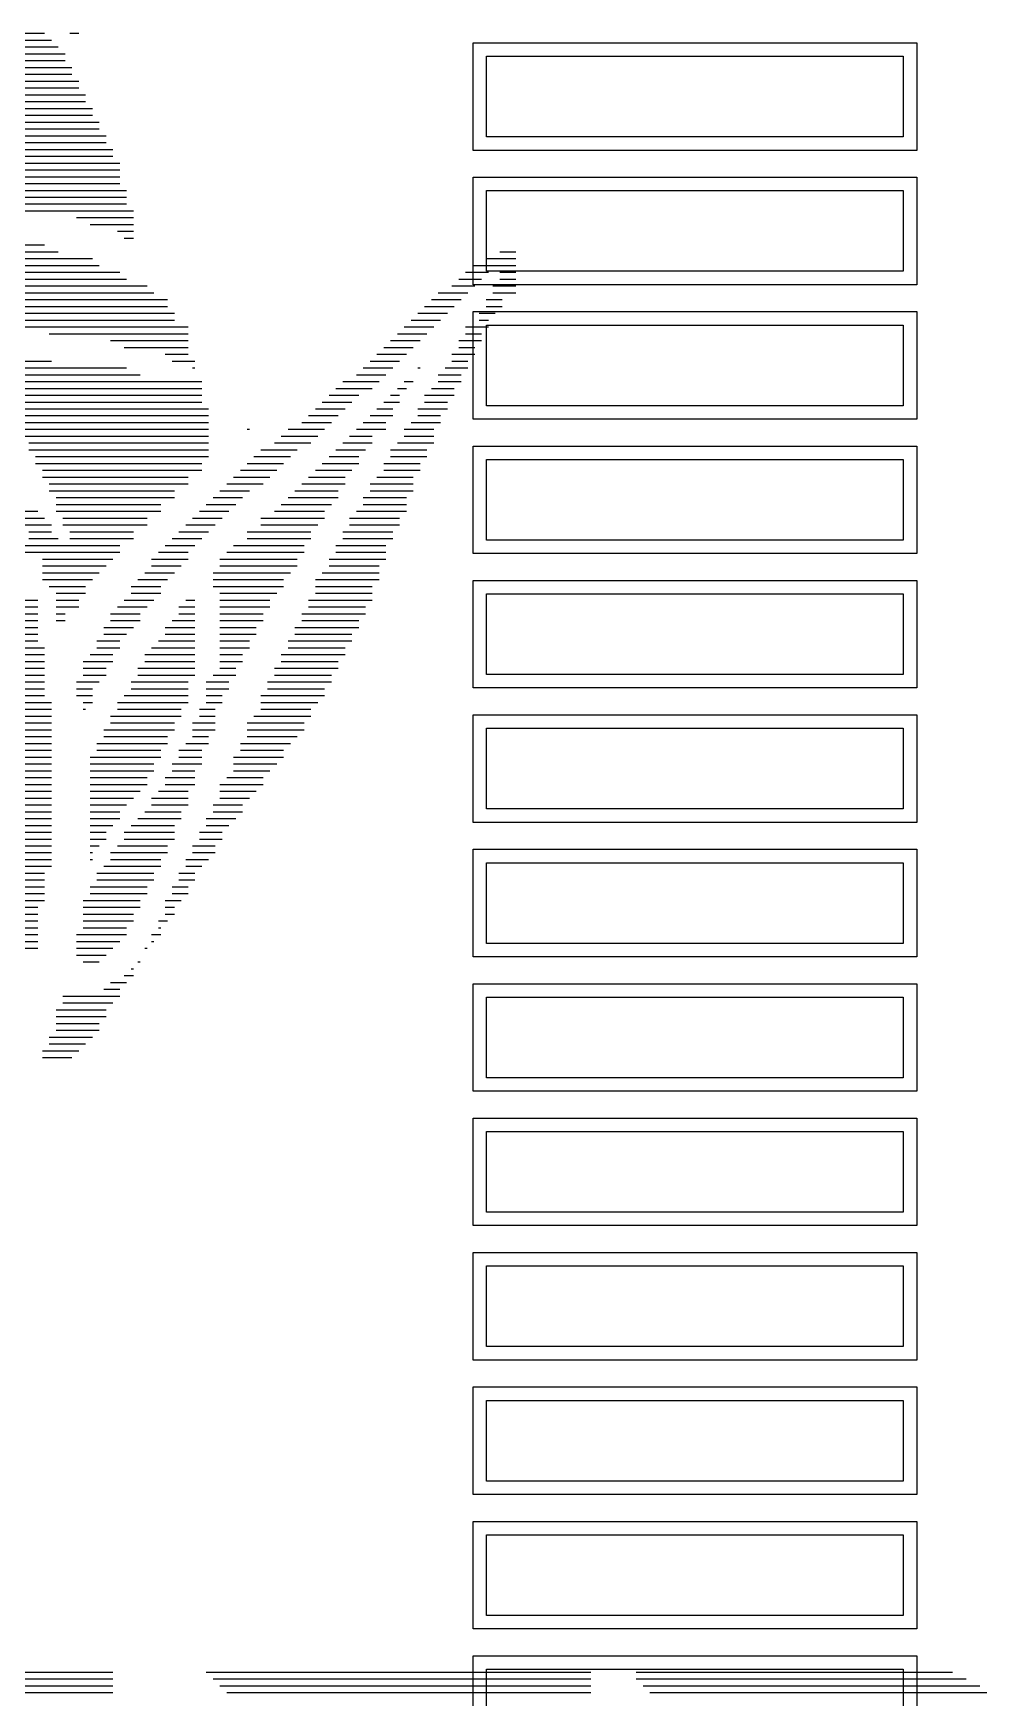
# Model space of a CAD drawing. Header units: inches. Extents: x -5 to 125, y -8 to 83.
# Drawn here: x 95.39 to 98.94, y 44.87 to 51.07 of the extents above; entities that cross this region are included whole.
import ezdxf

# ---------------------------------------------------------------- set-up
doc = ezdxf.new("R2010")
doc.units = ezdxf.units.IN
for name, color, linetype in [('Bottom Paste', 16, 'Continuous'), ('Bottom Solder', 6, 'Continuous'), ('Top Overlay', 2, 'Continuous')]:
    doc.layers.add(name, color=color, linetype=linetype)

# ---------------------------------------------------------------- blocks, each defined once
blk = doc.blocks.new('M_2_M_K___B_269')
at = {"layer": 'Bottom Paste'}
for p, q in [((-5.9, -3), (-5.6, -3)), ((-5.6, -3), (-5.6, -4.55)), ((-5.4, -4.55), (-5.4, -3)), ((-5.4, -3), (-5.1, -3)), ((-5.1, -3), (-5.1, -4.55)), ((-4.9, -4.55), (-4.9, -3)), ((-4.9, -3), (-4.6, -3)), ((-4.6, -3), (-4.6, -4.55)), ((-4.4, -4.55), (-4.4, -3)), ((-4.4, -3), (-4.1, -3)), ((-4.1, -3), (-4.1, -4.55)), ((-3.9, -4.55), (-3.9, -3)), ((-3.9, -3), (-3.6, -3)), ((-3.6, -3), (-3.6, -4.55)), ((-3.4, -4.55), (-3.4, -3)), ((-3.4, -3), (-3.1, -3)), ((-3.1, -3), (-3.1, -4.55)), ((-2.9, -4.55), (-2.9, -3)), ((-2.9, -3), (-2.6, -3)), ((-2.6, -3), (-2.6, -4.55)), ((-2.4, -4.55), (-2.4, -3)), ((-2.4, -3), (-2.1, -3)), ((-2.1, -3), (-2.1, -4.55)), ((-1.9, -4.55), (-1.9, -3)), ((-1.9, -3), (-1.6, -3)), ((-1.6, -3), (-1.6, -4.55)), ((-1.4, -4.55), (-1.4, -3)), ((-1.4, -3), (-1.1, -3)), ((-1.1, -3), (-1.1, -4.55)), ((-0.9, -4.55), (-0.9, -3)), ((-0.9, -3), (-0.6, -3)), ((-0.6, -3), (-0.6, -4.55)), ((-0.4, -4.55), (-0.4, -3)), ((-0.4, -3), (-0.1, -3)), ((-0.1, -3), (-0.1, -4.55)), ((0.1, -4.55), (0.1, -3)), ((0.1, -3), (0.4, -3)), ((0.4, -3), (0.4, -4.55)), ((-5.6, -4.55), (-5.9, -4.55)), ((-5.1, -4.55), (-5.4, -4.55)), ((-4.6, -4.55), (-4.9, -4.55)), ((-4.1, -4.55), (-4.4, -4.55)), ((-3.6, -4.55), (-3.9, -4.55)), ((-3.1, -4.55), (-3.4, -4.55)), ((-2.6, -4.55), (-2.9, -4.55)), ((-2.1, -4.55), (-2.4, -4.55)), ((-1.6, -4.55), (-1.9, -4.55)), ((-1.1, -4.55), (-1.4, -4.55)), ((-0.6, -4.55), (-0.9, -4.55)), ((-0.1, -4.55), (-0.4, -4.55)), ((0.4, -4.55), (0.1, -4.55))]:
    blk.add_line(p, q, dxfattribs=at)
at = {"layer": 'Bottom Solder'}
for p, q in [((-5.95, -2.95), (-5.55, -2.95)), ((-5.55, -2.95), (-5.55, -4.6)), ((-5.45, -4.6), (-5.45, -2.95)), ((-5.45, -2.95), (-5.05, -2.95)), ((-5.05, -2.95), (-5.05, -4.6)), ((-4.95, -4.6), (-4.95, -2.95)), ((-4.95, -2.95), (-4.55, -2.95)), ((-4.55, -2.95), (-4.55, -4.6)), ((-4.45, -4.6), (-4.45, -2.95)), ((-4.45, -2.95), (-4.05, -2.95)), ((-4.05, -2.95), (-4.05, -4.6)), ((-3.95, -4.6), (-3.95, -2.95)), ((-3.95, -2.95), (-3.55, -2.95)), ((-3.55, -2.95), (-3.55, -4.6)), ((-3.45, -4.6), (-3.45, -2.95)), ((-3.45, -2.95), (-3.05, -2.95)), ((-3.05, -2.95), (-3.05, -4.6)), ((-2.95, -4.6), (-2.95, -2.95)), ((-2.95, -2.95), (-2.55, -2.95)), ((-2.55, -2.95), (-2.55, -4.6)), ((-2.45, -4.6), (-2.45, -2.95)), ((-2.45, -2.95), (-2.05, -2.95)), ((-2.05, -2.95), (-2.05, -4.6)), ((-1.95, -4.6), (-1.95, -2.95)), ((-1.95, -2.95), (-1.55, -2.95)), ((-1.55, -2.95), (-1.55, -4.6)), ((-1.45, -4.6), (-1.45, -2.95)), ((-1.45, -2.95), (-1.05, -2.95)), ((-1.05, -2.95), (-1.05, -4.6)), ((-0.95, -4.6), (-0.95, -2.95)), ((-0.95, -2.95), (-0.55, -2.95)), ((-0.55, -2.95), (-0.55, -4.6)), ((-0.45, -4.6), (-0.45, -2.95)), ((-0.45, -2.95), (-0.05, -2.95)), ((-0.05, -2.95), (-0.05, -4.6)), ((0.05, -4.6), (0.05, -2.95)), ((0.05, -2.95), (0.45, -2.95)), ((0.45, -2.95), (0.45, -4.6)), ((-5.55, -4.6), (-5.95, -4.6)), ((-5.05, -4.6), (-5.45, -4.6)), ((-4.55, -4.6), (-4.95, -4.6)), ((-4.05, -4.6), (-4.45, -4.6)), ((-3.55, -4.6), (-3.95, -4.6)), ((-3.05, -4.6), (-3.45, -4.6)), ((-2.55, -4.6), (-2.95, -4.6)), ((-2.05, -4.6), (-2.45, -4.6)), ((-1.55, -4.6), (-1.95, -4.6)), ((-1.05, -4.6), (-1.45, -4.6)), ((-0.55, -4.6), (-0.95, -4.6)), ((-0.05, -4.6), (-0.45, -4.6)), ((0.45, -4.6), (0.05, -4.6))]:
    blk.add_line(p, q, dxfattribs=at)

msp = doc.modelspace()

# ---------------------------------------------------------------- linework, layer by layer
at = {"layer": 'Top Overlay'}
for p, q in [((94.2027, 51.04), (95.4558, 51.04)), ((94.2535, 51.0654), (95.4304, 51.0654)), ((95.5235, 51.0654), (95.5574, 51.0654)), ((94.1265, 50.9638), (95.5066, 50.9638)), ((94.1519, 50.9892), (95.5066, 50.9892)), ((94.2027, 51.0146), (95.4812, 51.0146)), ((94.7615, 50.9384), (95.532, 50.9384)), ((94.7615, 50.913), (95.532, 50.913)), ((94.6345, 50.8368), (95.5828, 50.8368)), ((94.6853, 50.8622), (95.5574, 50.8622)), ((94.7107, 50.8876), (95.5574, 50.8876)), ((94.5583, 50.786), (95.6082, 50.786)), ((94.6091, 50.8114), (95.5828, 50.8114)), ((94.4567, 50.7098), (95.6336, 50.7098)), ((94.4821, 50.7352), (95.6336, 50.7352)), ((94.5329, 50.7606), (95.6082, 50.7606)), ((94.3805, 50.659), (95.659, 50.659)), ((94.4059, 50.6844), (95.659, 50.6844)), ((94.6345, 50.6336), (95.6844, 50.6336)), ((94.6599, 50.6082), (95.6844, 50.6082)), ((94.5329, 50.532), (95.7098, 50.532)), ((94.5837, 50.5574), (95.7098, 50.5574)), ((94.6091, 50.5828), (95.7098, 50.5828)), ((94.5075, 50.5066), (95.7098, 50.5066)), ((95.0409, 50.4812), (95.7352, 50.4812)), ((95.0409, 50.4558), (95.7352, 50.4558)), ((95.0409, 50.4304), (95.7352, 50.4304)), ((95.1425, 50.405), (95.7606, 50.405)), ((95.5489, 50.3796), (95.7606, 50.3796)), ((95.5997, 50.3542), (95.7606, 50.3542)), ((94.7107, 50.278), (95.4304, 50.278)), ((95.7013, 50.3288), (95.7606, 50.3288)), ((95.7267, 50.3034), (95.7606, 50.3034)), ((94.5583, 50.2272), (95.6082, 50.2272)), ((94.6599, 50.2526), (95.4812, 50.2526)), ((97.0729, 50.2272), (97.183, 50.2272)), ((97.1237, 50.2526), (97.183, 50.2526)), ((94.5329, 50.2018), (95.6336, 50.2018)), ((95.2187, 50.1764), (95.7098, 50.1764)), ((96.9967, 50.1764), (97.0814, 50.1764)), ((97.0221, 50.2018), (97.183, 50.2018)), ((97.1237, 50.1764), (97.183, 50.1764)), ((95.0409, 50.1002), (95.8368, 50.1002)), ((95.1171, 50.1256), (95.8114, 50.1256)), ((95.2187, 50.151), (95.7352, 50.151)), ((96.8951, 50.1002), (97.0052, 50.1002)), ((96.9459, 50.1256), (97.0306, 50.1256)), ((96.9713, 50.151), (97.056, 50.151)), ((97.0983, 50.1256), (97.183, 50.1256)), ((97.0983, 50.1002), (97.183, 50.1002)), ((97.1237, 50.151), (97.183, 50.151)), ((94.8631, 50.0494), (95.8876, 50.0494)), ((94.9139, 50.0748), (95.8876, 50.0748)), ((96.8443, 50.0494), (96.9544, 50.0494)), ((96.8697, 50.0748), (96.9798, 50.0748)), ((97.0729, 50.0748), (97.1322, 50.0748)), ((97.0729, 50.0494), (97.1322, 50.0494)), ((93.4915, 49.9732), (95.9638, 49.9732)), ((94.7107, 49.9986), (95.913, 49.9986)), ((94.7361, 50.024), (95.913, 50.024)), ((96.7681, 49.9732), (96.8782, 49.9732)), ((96.7935, 49.9986), (96.9036, 49.9986)), ((96.8189, 50.024), (96.929, 50.024)), ((96.9967, 49.9732), (97.0814, 49.9732)), ((97.0475, 50.024), (97.1068, 50.024)), ((97.0475, 49.9986), (97.0814, 49.9986)), ((95.4473, 49.9478), (95.9638, 49.9478)), ((95.6759, 49.9224), (95.9638, 49.9224)), ((96.7173, 49.9224), (96.8274, 49.9224)), ((96.7427, 49.9478), (96.8528, 49.9478)), ((96.9713, 49.9224), (97.056, 49.9224)), ((96.9967, 49.9478), (97.056, 49.9478)), ((94.8377, 49.8462), (95.4558, 49.8462)), ((95.7267, 49.897), (95.9638, 49.897)), ((95.8791, 49.8716), (95.9638, 49.8716)), ((95.9045, 49.8462), (95.9892, 49.8462)), ((96.6411, 49.8462), (96.7512, 49.8462)), ((96.6665, 49.8716), (96.7766, 49.8716)), ((96.6919, 49.897), (96.802, 49.897)), ((96.9459, 49.8716), (97.0306, 49.8716)), ((96.9459, 49.8462), (97.0052, 49.8462)), ((96.9713, 49.897), (97.0306, 49.897)), ((90.7483, 49.8208), (95.7352, 49.8208)), ((95.1679, 49.7954), (95.786, 49.7954)), ((95.9807, 49.8208), (95.9892, 49.8208)), ((96.5903, 49.7954), (96.7004, 49.7954)), ((96.6157, 49.8208), (96.7258, 49.8208)), ((96.8189, 49.8208), (96.8274, 49.8208)), ((96.8951, 49.7954), (96.9798, 49.7954)), ((96.9205, 49.8208), (97.0052, 49.8208)), ((95.2187, 49.77), (96.0146, 49.77)), ((95.2187, 49.7446), (96.0146, 49.7446)), ((95.2441, 49.7192), (96.0146, 49.7192)), ((96.4887, 49.7192), (96.5988, 49.7192)), ((96.5141, 49.7446), (96.6496, 49.7446)), ((96.5395, 49.77), (96.675, 49.77)), ((96.7173, 49.7192), (96.7512, 49.7192)), ((96.7427, 49.7446), (96.7766, 49.7446)), ((96.7681, 49.77), (96.802, 49.77)), ((96.8443, 49.7192), (96.9544, 49.7192)), ((96.8697, 49.7446), (96.9544, 49.7446)), ((96.8951, 49.77), (96.9798, 49.77)), ((95.2441, 49.6938), (96.0146, 49.6938)), ((95.2949, 49.6684), (96.04, 49.6684)), ((96.4379, 49.6684), (96.548, 49.6684)), ((96.4633, 49.6938), (96.5734, 49.6938)), ((96.6665, 49.6684), (96.7258, 49.6684)), ((96.6919, 49.6938), (96.7512, 49.6938)), ((96.8189, 49.6684), (96.929, 49.6684)), ((96.8443, 49.6938), (96.929, 49.6938)), ((95.2949, 49.643), (96.04, 49.643)), ((95.3203, 49.6176), (96.04, 49.6176)), ((96.3871, 49.6176), (96.4972, 49.6176)), ((96.4125, 49.643), (96.5226, 49.643)), ((96.6157, 49.6176), (96.7004, 49.6176)), ((96.6411, 49.643), (96.7258, 49.643)), ((96.7935, 49.6176), (96.9036, 49.6176)), ((96.8189, 49.643), (96.9036, 49.643)), ((95.3203, 49.5922), (96.04, 49.5922)), ((95.3457, 49.5668), (96.04, 49.5668)), ((95.3711, 49.5414), (96.04, 49.5414)), ((96.1839, 49.5922), (96.1924, 49.5922)), ((96.2855, 49.5414), (96.421, 49.5414)), ((96.3109, 49.5668), (96.4464, 49.5668)), ((96.3363, 49.5922), (96.4718, 49.5922)), ((96.5395, 49.5414), (96.6496, 49.5414)), ((96.5649, 49.5668), (96.6496, 49.5668)), ((96.5903, 49.5922), (96.7004, 49.5922)), ((96.7427, 49.5414), (96.8782, 49.5414)), ((96.7681, 49.5922), (96.8782, 49.5922)), ((96.7681, 49.5668), (96.8782, 49.5668)), ((95.3711, 49.516), (96.04, 49.516)), ((95.3965, 49.4906), (96.04, 49.4906)), ((96.2093, 49.4906), (96.3448, 49.4906)), ((96.2347, 49.516), (96.3702, 49.516)), ((96.4887, 49.4906), (96.5988, 49.4906)), ((96.5141, 49.516), (96.6242, 49.516)), ((96.7173, 49.516), (96.8528, 49.516)), ((96.7173, 49.4906), (96.8528, 49.4906)), ((95.3965, 49.4652), (96.0146, 49.4652)), ((95.4219, 49.4398), (96.0146, 49.4398)), ((95.4219, 49.4144), (95.9638, 49.4144)), ((96.1331, 49.4144), (96.2686, 49.4144)), ((96.1585, 49.4398), (96.294, 49.4398)), ((96.1839, 49.4652), (96.3194, 49.4652)), ((96.4125, 49.4144), (96.548, 49.4144)), ((96.4379, 49.4398), (96.5734, 49.4398)), ((96.4633, 49.4652), (96.5988, 49.4652)), ((96.6665, 49.4144), (96.802, 49.4144)), ((96.6919, 49.4652), (96.8274, 49.4652)), ((96.6919, 49.4398), (96.8274, 49.4398)), ((95.4473, 49.389), (95.9638, 49.389)), ((95.4473, 49.3636), (95.913, 49.3636)), ((96.0823, 49.3636), (96.1924, 49.3636)), ((96.1077, 49.389), (96.2432, 49.389)), ((96.3617, 49.3636), (96.5226, 49.3636)), ((96.3871, 49.389), (96.548, 49.389)), ((96.6411, 49.389), (96.802, 49.389)), ((96.6411, 49.3636), (96.802, 49.3636)), ((93.5423, 49.2874), (95.405, 49.2874)), ((95.4727, 49.3382), (95.913, 49.3382)), ((95.4727, 49.3128), (95.8622, 49.3128)), ((95.4727, 49.2874), (95.8622, 49.2874)), ((96.0061, 49.2874), (96.1162, 49.2874)), ((96.0315, 49.3128), (96.1416, 49.3128)), ((96.0569, 49.3382), (96.167, 49.3382)), ((96.2855, 49.2874), (96.4718, 49.2874)), ((96.3109, 49.3128), (96.4972, 49.3128)), ((96.3363, 49.3382), (96.5226, 49.3382)), ((96.5903, 49.2874), (96.7766, 49.2874)), ((96.6157, 49.3382), (96.7766, 49.3382)), ((96.6157, 49.3128), (96.7766, 49.3128)), ((93.3645, 49.2366), (95.4558, 49.2366)), ((93.4407, 49.262), (95.4304, 49.262)), ((95.4981, 49.262), (95.8114, 49.262)), ((95.4981, 49.2366), (95.8114, 49.2366)), ((95.9553, 49.2366), (96.0654, 49.2366)), ((95.9807, 49.262), (96.0908, 49.262)), ((96.2347, 49.262), (96.4718, 49.262)), ((96.2347, 49.2366), (96.4464, 49.2366)), ((96.5649, 49.262), (96.7512, 49.262)), ((96.5649, 49.2366), (96.7512, 49.2366)), ((95.3711, 49.2112), (95.4558, 49.2112)), ((95.3711, 49.1858), (95.4812, 49.1858)), ((95.5235, 49.2112), (95.7606, 49.2112)), ((95.5235, 49.1858), (95.7606, 49.1858)), ((95.9045, 49.1858), (96.0146, 49.1858)), ((95.9299, 49.2112), (96.04, 49.2112)), ((96.1839, 49.2112), (96.421, 49.2112)), ((96.1839, 49.1858), (96.421, 49.1858)), ((96.5395, 49.2112), (96.7258, 49.2112)), ((96.5395, 49.1858), (96.7258, 49.1858)), ((94.4059, 49.1604), (95.7098, 49.1604)), ((94.4821, 49.135), (95.7098, 49.135)), ((95.4219, 49.1096), (95.6844, 49.1096)), ((95.8283, 49.1096), (95.9638, 49.1096)), ((95.8537, 49.135), (95.9638, 49.135)), ((95.8791, 49.1604), (95.9892, 49.1604)), ((96.0823, 49.1096), (96.3702, 49.1096)), ((96.1077, 49.135), (96.3956, 49.135)), ((96.1331, 49.1604), (96.3956, 49.1604)), ((96.4887, 49.1096), (96.7004, 49.1096)), ((96.5141, 49.1604), (96.7004, 49.1604)), ((96.5141, 49.135), (96.7004, 49.135)), ((95.4219, 49.0842), (95.659, 49.0842)), ((95.4219, 49.0588), (95.6336, 49.0588)), ((95.8029, 49.0588), (95.913, 49.0588)), ((95.8283, 49.0842), (95.9384, 49.0842)), ((96.0569, 49.0588), (96.3448, 49.0588)), ((96.0823, 49.0842), (96.3702, 49.0842)), ((96.4633, 49.0588), (96.675, 49.0588)), ((96.4887, 49.0842), (96.675, 49.0842)), ((95.4219, 49.0334), (95.6082, 49.0334)), ((95.4473, 49.008), (95.5828, 49.008)), ((95.4727, 48.9826), (95.5828, 48.9826)), ((95.7521, 49.008), (95.8622, 49.008)), ((95.7521, 48.9826), (95.8622, 48.9826)), ((95.7775, 49.0334), (95.8876, 49.0334)), ((96.0569, 49.0334), (96.3194, 49.0334)), ((96.0569, 49.008), (96.3194, 49.008)), ((96.0823, 48.9826), (96.294, 48.9826)), ((96.4379, 49.0334), (96.675, 49.0334)), ((96.4379, 49.008), (96.6496, 49.008)), ((96.4379, 48.9826), (96.6496, 48.9826)), ((94.7361, 48.9572), (95.405, 48.9572)), ((94.7615, 48.9318), (95.405, 48.9318)), ((95.4727, 48.9572), (95.5574, 48.9572)), ((95.4727, 48.9318), (95.5574, 48.9318)), ((95.7013, 48.9318), (95.8114, 48.9318)), ((95.7267, 48.9572), (95.8368, 48.9572)), ((95.9299, 48.9318), (95.9892, 48.9318)), ((95.9553, 48.9572), (95.9892, 48.9572)), ((96.0823, 48.9572), (96.2686, 48.9572)), ((96.0823, 48.9318), (96.2686, 48.9318)), ((96.4125, 48.9572), (96.6496, 48.9572)), ((96.4125, 48.9318), (96.6242, 48.9318)), ((94.7869, 48.9064), (95.405, 48.9064)), ((94.8123, 48.881), (95.405, 48.881)), ((94.8377, 48.8556), (95.405, 48.8556)), ((95.4727, 48.9064), (95.5066, 48.9064)), ((95.4727, 48.881), (95.5066, 48.881)), ((95.6505, 48.8556), (95.7606, 48.8556)), ((95.6759, 48.9064), (95.786, 48.9064)), ((95.6759, 48.881), (95.786, 48.881)), ((95.8791, 48.8556), (95.9892, 48.8556)), ((95.9045, 48.881), (95.9892, 48.881)), ((95.9299, 48.9064), (95.9892, 48.9064)), ((96.0823, 48.9064), (96.2432, 48.9064)), ((96.0823, 48.881), (96.2432, 48.881)), ((96.0823, 48.8556), (96.2178, 48.8556)), ((96.3617, 48.8556), (96.5988, 48.8556)), ((96.3871, 48.9064), (96.6242, 48.9064)), ((96.3871, 48.881), (96.5988, 48.881)), ((94.8631, 48.8302), (95.405, 48.8302)), ((94.8885, 48.8048), (95.405, 48.8048)), ((95.6251, 48.8048), (95.7098, 48.8048)), ((95.6505, 48.8302), (95.7352, 48.8302)), ((95.8537, 48.8048), (95.9892, 48.8048)), ((95.8791, 48.8302), (95.9892, 48.8302)), ((96.0823, 48.8302), (96.2178, 48.8302)), ((96.0823, 48.8048), (96.1924, 48.8048)), ((96.3363, 48.8048), (96.5734, 48.8048)), ((96.3617, 48.8302), (96.5734, 48.8302)), ((94.8885, 48.7794), (95.4304, 48.7794)), ((94.9139, 48.754), (95.4304, 48.754)), ((94.9393, 48.7286), (95.4304, 48.7286)), ((95.5743, 48.7286), (95.6844, 48.7286)), ((95.5997, 48.754), (95.6844, 48.754)), ((95.6251, 48.7794), (95.7098, 48.7794)), ((95.8029, 48.754), (95.9892, 48.754)), ((95.8029, 48.7286), (95.9892, 48.7286)), ((95.8283, 48.7794), (95.9892, 48.7794)), ((96.0823, 48.7794), (96.1924, 48.7794)), ((96.0823, 48.754), (96.167, 48.754)), ((96.0823, 48.7286), (96.167, 48.7286)), ((96.3109, 48.754), (96.548, 48.754)), ((96.3109, 48.7286), (96.5226, 48.7286)), ((96.3363, 48.7794), (96.548, 48.7794)), ((94.9393, 48.7032), (95.4304, 48.7032)), ((94.9647, 48.6778), (95.4304, 48.6778)), ((95.5743, 48.7032), (95.659, 48.7032)), ((95.5743, 48.6778), (95.659, 48.6778)), ((95.7775, 48.7032), (95.9892, 48.7032)), ((95.7775, 48.6778), (95.9892, 48.6778)), ((96.0569, 48.6778), (96.1416, 48.6778)), ((96.0823, 48.7032), (96.1416, 48.7032)), ((96.2855, 48.7032), (96.5226, 48.7032)), ((96.2855, 48.6778), (96.4972, 48.6778)), ((94.9647, 48.6524), (95.4304, 48.6524)), ((94.9647, 48.627), (95.4304, 48.627)), ((95.5489, 48.6524), (95.6336, 48.6524)), ((95.5489, 48.627), (95.6082, 48.627)), ((95.7521, 48.6524), (95.9638, 48.6524)), ((95.7521, 48.627), (95.9638, 48.627)), ((96.0315, 48.6524), (96.1162, 48.6524)), ((96.0315, 48.627), (96.1162, 48.627)), ((96.2601, 48.6524), (96.4972, 48.6524)), ((96.2601, 48.627), (96.4718, 48.627)), ((94.9901, 48.6016), (95.4304, 48.6016)), ((94.9901, 48.5762), (95.4558, 48.5762)), ((94.9901, 48.5508), (95.4558, 48.5508)), ((95.5489, 48.6016), (95.6082, 48.6016)), ((95.5743, 48.5762), (95.6082, 48.5762)), ((95.5743, 48.5508), (95.5828, 48.5508)), ((95.7013, 48.5762), (95.9638, 48.5762)), ((95.7013, 48.5508), (95.9384, 48.5508)), ((95.7267, 48.6016), (95.9638, 48.6016)), ((96.0061, 48.5508), (96.0654, 48.5508)), ((96.0315, 48.6016), (96.0908, 48.6016)), ((96.0315, 48.5762), (96.0908, 48.5762)), ((96.2347, 48.6016), (96.4718, 48.6016)), ((96.2347, 48.5762), (96.4464, 48.5762)), ((96.2347, 48.5508), (96.421, 48.5508)), ((94.9901, 48.5254), (95.4558, 48.5254)), ((95.0155, 48.5), (95.4558, 48.5)), ((95.6759, 48.5254), (95.9384, 48.5254)), ((95.6759, 48.5), (95.913, 48.5)), ((95.9807, 48.5), (96.0654, 48.5)), ((96.0061, 48.5254), (96.0654, 48.5254)), ((96.1839, 48.5), (96.3956, 48.5)), ((96.2093, 48.5254), (96.421, 48.5254)), ((95.0155, 48.4746), (95.4558, 48.4746)), ((95.0155, 48.4492), (95.4558, 48.4492)), ((95.0155, 48.4238), (95.4558, 48.4238)), ((95.6251, 48.4238), (95.8876, 48.4238)), ((95.6505, 48.4746), (95.913, 48.4746)), ((95.6505, 48.4492), (95.8876, 48.4492)), ((95.9553, 48.4238), (96.04, 48.4238)), ((95.9807, 48.4746), (96.0654, 48.4746)), ((95.9807, 48.4492), (96.04, 48.4492)), ((96.1585, 48.4238), (96.3448, 48.4238)), ((96.1839, 48.4746), (96.3956, 48.4746)), ((96.1839, 48.4492), (96.3702, 48.4492)), ((95.0155, 48.3984), (95.4558, 48.3984)), ((95.0155, 48.373), (95.4558, 48.373)), ((95.5997, 48.373), (95.8622, 48.373)), ((95.6251, 48.3984), (95.8622, 48.3984)), ((95.9299, 48.3984), (96.0146, 48.3984)), ((95.9299, 48.373), (96.0146, 48.373)), ((96.1331, 48.373), (96.3194, 48.373)), ((96.1585, 48.3984), (96.3194, 48.3984)), ((94.9901, 48.3476), (95.4558, 48.3476)), ((94.9901, 48.3222), (95.4558, 48.3222)), ((94.9901, 48.2968), (95.4558, 48.2968)), ((95.5997, 48.3476), (95.8368, 48.3476)), ((95.5997, 48.3222), (95.8368, 48.3222)), ((95.5997, 48.2968), (95.8114, 48.2968)), ((95.8791, 48.2968), (95.9892, 48.2968)), ((95.9045, 48.3476), (96.0146, 48.3476)), ((95.9045, 48.3222), (95.9892, 48.3222)), ((96.1077, 48.2968), (96.2432, 48.2968)), ((96.1331, 48.3476), (96.294, 48.3476)), ((96.1331, 48.3222), (96.2686, 48.3222)), ((94.9901, 48.2714), (95.4558, 48.2714)), ((94.9901, 48.246), (95.4558, 48.246)), ((95.5997, 48.2714), (95.8114, 48.2714)), ((95.5997, 48.246), (95.786, 48.246)), ((95.8537, 48.246), (95.9638, 48.246)), ((95.8791, 48.2714), (95.9892, 48.2714)), ((96.0823, 48.2714), (96.2432, 48.2714)), ((96.0823, 48.246), (96.2178, 48.246)), ((94.9647, 48.2206), (95.4558, 48.2206)), ((94.9647, 48.1952), (95.4558, 48.1952)), ((95.5997, 48.2206), (95.7606, 48.2206)), ((95.5997, 48.1952), (95.7352, 48.1952)), ((95.8283, 48.2206), (95.9638, 48.2206)), ((95.8283, 48.1952), (95.9638, 48.1952)), ((96.0569, 48.1952), (96.167, 48.1952)), ((96.0823, 48.2206), (96.1924, 48.2206)), ((94.9139, 48.119), (95.4558, 48.119)), ((94.9393, 48.1698), (95.4558, 48.1698)), ((94.9393, 48.1444), (95.4558, 48.1444)), ((95.5997, 48.1698), (95.7098, 48.1698)), ((95.5997, 48.1444), (95.7098, 48.1444)), ((95.5997, 48.119), (95.6844, 48.119)), ((95.7521, 48.119), (95.913, 48.119)), ((95.7775, 48.1444), (95.9384, 48.1444)), ((95.8029, 48.1698), (95.9384, 48.1698)), ((96.0315, 48.1444), (96.1416, 48.1444)), ((96.0315, 48.119), (96.1162, 48.119)), ((96.0569, 48.1698), (96.167, 48.1698)), ((94.8885, 48.0682), (95.4558, 48.0682)), ((94.9139, 48.0936), (95.4558, 48.0936)), ((95.5997, 48.0936), (95.659, 48.0936)), ((95.5997, 48.0682), (95.659, 48.0682)), ((95.7267, 48.0936), (95.913, 48.0936)), ((95.7267, 48.0682), (95.913, 48.0682)), ((96.0061, 48.0936), (96.0908, 48.0936)), ((96.0061, 48.0682), (96.0908, 48.0682)), ((94.8631, 48.0174), (95.4558, 48.0174)), ((94.8631, 47.992), (95.4558, 47.992)), ((94.8885, 48.0428), (95.4558, 48.0428)), ((95.5997, 48.0428), (95.6336, 48.0428)), ((95.5997, 48.0174), (95.6082, 48.0174)), ((95.5997, 47.992), (95.6082, 47.992)), ((95.6759, 48.0174), (95.8876, 48.0174)), ((95.6759, 47.992), (95.8622, 47.992)), ((95.7013, 48.0428), (95.8876, 48.0428)), ((95.9553, 47.992), (96.04, 47.992)), ((95.9807, 48.0428), (96.0654, 48.0428)), ((95.9807, 48.0174), (96.0654, 48.0174)), ((94.8123, 47.9412), (95.4304, 47.9412)), ((94.8377, 47.9666), (95.4558, 47.9666)), ((95.6251, 47.9412), (95.8368, 47.9412)), ((95.6505, 47.9666), (95.8622, 47.9666)), ((95.9299, 47.9412), (95.9892, 47.9412)), ((95.9553, 47.9666), (96.0146, 47.9666)), ((94.7615, 47.865), (95.4304, 47.865)), ((94.7869, 47.9158), (95.4304, 47.9158)), ((94.7869, 47.8904), (95.4304, 47.8904)), ((95.5997, 47.8904), (95.8114, 47.8904)), ((95.5997, 47.865), (95.8114, 47.865)), ((95.6251, 47.9158), (95.8368, 47.9158)), ((95.9045, 47.8904), (95.9638, 47.8904)), ((95.9045, 47.865), (95.9638, 47.865)), ((95.9299, 47.9158), (95.9892, 47.9158)), ((94.7107, 47.8142), (95.405, 47.8142)), ((94.7361, 47.8396), (95.4304, 47.8396)), ((95.5743, 47.8396), (95.786, 47.8396)), ((95.5743, 47.8142), (95.786, 47.8142)), ((95.8791, 47.8396), (95.9384, 47.8396)), ((95.8791, 47.8142), (95.913, 47.8142)), ((94.6345, 47.738), (95.405, 47.738)), ((94.6599, 47.7634), (95.405, 47.7634)), ((94.6853, 47.7888), (95.405, 47.7888)), ((95.5743, 47.7888), (95.7606, 47.7888)), ((95.5743, 47.7634), (95.7606, 47.7634)), ((95.5743, 47.738), (95.7352, 47.738)), ((95.8537, 47.7634), (95.8876, 47.7634)), ((95.8537, 47.738), (95.8622, 47.738)), ((95.8791, 47.7888), (95.913, 47.7888)), ((94.5583, 47.6872), (95.405, 47.6872)), ((94.5837, 47.7126), (95.405, 47.7126)), ((95.5489, 47.7126), (95.7352, 47.7126)), ((95.5489, 47.6872), (95.7098, 47.6872)), ((95.8283, 47.7126), (95.8622, 47.7126)), ((95.8283, 47.6872), (95.8368, 47.6872)), ((94.5075, 47.6618), (95.405, 47.6618)), ((95.5489, 47.6618), (95.6844, 47.6618)), ((95.5489, 47.6364), (95.659, 47.6364)), ((95.8029, 47.6618), (95.8114, 47.6618)), ((95.5743, 47.611), (95.6336, 47.611)), ((95.7267, 47.5602), (95.7606, 47.5602)), ((95.7521, 47.5856), (95.7606, 47.5856)), ((95.7775, 47.611), (95.786, 47.611)), ((95.6505, 47.5094), (95.7098, 47.5094)), ((95.6759, 47.5348), (95.7352, 47.5348)), ((95.4727, 47.4332), (95.659, 47.4332)), ((95.4981, 47.484), (95.7098, 47.484)), ((95.4981, 47.4586), (95.6844, 47.4586)), ((95.4727, 47.4078), (95.659, 47.4078)), ((95.4727, 47.3824), (95.6336, 47.3824)), ((95.4473, 47.3316), (95.6082, 47.3316)), ((95.4473, 47.3062), (95.5828, 47.3062)), ((95.4727, 47.357), (95.6336, 47.357)), ((95.4219, 47.2808), (95.5574, 47.2808)), ((95.4219, 47.2554), (95.532, 47.2554)), ((94.7615, 44.9694), (95.6844, 44.9694)), ((96.0315, 44.9694), (97.4624, 44.9694)), ((97.6317, 44.9694), (98.8086, 44.9694)), ((94.7869, 44.944), (95.6844, 44.944)), ((94.8123, 44.9186), (95.6844, 44.9186)), ((94.8123, 44.8932), (95.6844, 44.8932)), ((96.0569, 44.944), (97.4624, 44.944)), ((96.0823, 44.9186), (97.4624, 44.9186)), ((96.1077, 44.8932), (97.4624, 44.8932)), ((97.6317, 44.944), (98.8594, 44.944)), ((97.6571, 44.9186), (98.9102, 44.9186)), ((97.6825, 44.8932), (98.9356, 44.8932))]:
    msp.add_line(p, q, dxfattribs=at)

# ---------------------------------------------------------------- block references
at = {"rotation": 90}
msp.add_blockref('M_2_M_K___B_269', (94.075, 50.58), dxfattribs=at)

doc.saveas('drawing.dxf')
